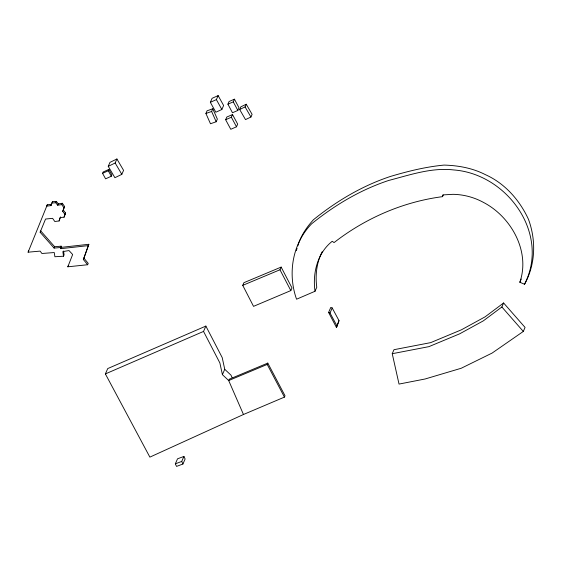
<?xml version="1.0" encoding="UTF-8"?>
<svg xmlns="http://www.w3.org/2000/svg" width="562" height="562" viewBox="0 0 562 562"><rect width="100%" height="100%" fill="white"/><g stroke="black" fill="none" stroke-linecap="round" stroke-linejoin="round"><path stroke-width="0.84" d="M524.557 284.253C550.338 233.623 507.177 173.904 453.682 169.942C431.574 167.343 409.853 174.965 388.735 180.444C360.523 189.773 334.713 205.116 311.685 223.76C292.416 243.416 287.435 273.631 296.56 299.216L315.022 291.271C312.423 273.167 317.425 253.005 332.233 241.274L334.053 242.594C365.335 218.197 403.165 201.779 442.547 196.651L442.793 194.909L453.049 194.326A61.167 56.305 23.6 0 1 483.566 202.46C511.23 216.89 530.535 251.544 519.836 282.257L524.557 284.253C535.551 264.288 536.232 240.55 528.491 219.356C519.674 200.156 504.845 183.317 485.329 174.62C472.544 168.073 458.325 165.481 444.064 165.088C425.806 166.809 408.026 171.22 390.485 176.433C362.279 185.762 336.469 201.112 313.434 219.749C306.529 227.329 300.705 236.005 297.825 245.924M336.49 327.541L339.005 320.635L332.212 307.969L330.779 307.421L328.587 312.43L336.49 327.541L339.005 320.635M40.141 232.239L40.724 230.905L54.669 246.746L61.153 246.177L60.57 247.519L54.085 248.081L40.141 232.239L45.55 219.04L52.596 218.337L54.788 221.505L59.115 220.957L60.148 217.55L64.061 217.192L65.522 212.97L63.295 210.005L64.539 206.458L62.361 203.261L58.251 203.894L57.668 205.228L55.8 202.749L51.901 203.023L52.484 201.688L56.383 201.414L58.251 203.894M60.527 216.897L59.115 220.957M64.061 217.192L65.522 212.97M296.322 250.659L297.073 248.292M64.939 214.305L62.712 211.347L64.539 206.458M88.838 244.294L83.928 258.169L88.227 263.395L87.644 264.737L83.345 259.503L88.838 244.294L61.462 247.329L60.872 248.664L88.248 245.629M50.959 205.594L51.542 204.259L47.271 204.814L46.688 206.156L50.959 205.594L52.484 201.688M87.644 264.737L67.84 266.802L72.653 254.509L69.007 250.561L62.86 251.579L63.506 256.202L54.9 256.743L54.247 252.542L41.918 253.49L40.127 251.109L28.1 252.183L47.271 204.814M28.1 252.183L28.683 250.842M55.8 202.749L56.383 201.414M57.668 205.228L61.778 204.603L62.361 203.261M62.712 211.347L63.295 210.005M54.085 248.081L54.669 246.746M63.506 256.202L64.089 254.867L63.548 251.01M102.565 173.342L103.148 172L108.852 169.415L111.88 174.901L111.297 176.236L105.6 178.835L102.565 173.342L108.262 170.757L108.852 169.415M108.248 166.352L109.997 162.341L116.917 158.99L123.577 170.342L121.821 174.353L114.901 177.704L108.248 166.352L115.161 163.001L116.917 158.99M67.84 266.802L68.424 265.468M83.345 259.503L83.928 258.169M210.357 102.333L212.106 98.322L218.133 95.596L223.613 105.487L221.864 109.499L215.829 112.224L210.357 102.333L216.377 99.607L218.133 95.596M205.91 113.468L207.076 110.791L212.787 108.796L217.353 119.081L216.187 121.757L210.476 123.752L205.91 113.468L211.621 111.466L212.787 108.796M243.472 414.496L228.678 380.537L229.261 379.202L267.793 363.094L285.018 395.774L284.435 397.109L243.472 414.496L149.871 457.124L105.382 373.92L107.721 368.574L205.868 326.079L222.208 357.587L224.744 369.297L231.017 375.191L232.05 377.559M227.919 104.174L229.092 101.497L234.452 99.186L239.005 107.771L237.831 110.44L232.471 112.758L227.919 104.174L233.279 101.855L234.452 99.186M225.636 119.72L226.802 117.044L232.528 114.55L237.67 124.118L236.497 126.794L230.778 129.302L225.636 119.72L231.354 117.219L232.528 114.55M239.665 109.506L240.831 106.829L246.247 104.244L252.106 114.339L250.94 117.015L245.51 119.608L239.665 109.506L245.081 106.92L246.247 104.244M105.382 373.92L203.535 331.425L205.868 326.079M242.742 285.356L243.908 282.686L281.148 267.098L291.987 287.92L290.821 290.589L253.532 306.36L242.742 285.356L279.974 269.767L281.148 267.098M175.337 463.833L177.529 458.817L183.915 456.428L185.116 459.006L182.924 464.015L176.552 466.404L175.337 463.833L181.723 461.444L183.915 456.428M267.793 363.094L267.21 364.436L228.678 380.537L222.404 374.643L224.744 369.297M315.022 291.271L316.771 287.259C315.17 275.268 316.575 262.538 322.181 251.734M336.821 325.651L330.02 312.978L332.212 307.969M442.547 196.651L443.249 195.049M392.241 353.709L393.99 349.697L430.675 342.63L461.36 329.838L485.083 316.849L503.615 302.974L525.063 327.428L523.313 331.44L492.122 353.062L461.233 368.251L425.111 378.985L399.027 384.078L392.241 353.709L428.918 346.642L459.611 333.849L483.327 320.86L501.866 306.985L503.615 302.974M519.836 282.257L521.234 279.047M328.587 312.43L330.02 312.978M501.866 306.985L523.313 331.44M61.778 204.603L63.956 207.792M115.161 163.001L121.821 174.353M245.081 106.92L250.94 117.015M216.377 99.607L221.864 109.499M108.262 170.757L111.297 176.236M231.354 117.219L236.497 126.794M233.279 101.855L237.831 110.44M267.21 364.436L284.435 397.109M279.974 269.767L290.821 290.589M203.535 331.425L219.868 362.933L222.404 374.643M181.723 461.444L182.924 464.015M211.621 111.466L216.187 121.757M61.153 246.177L61.462 247.329M60.57 247.519L60.872 248.664"/></g></svg>
